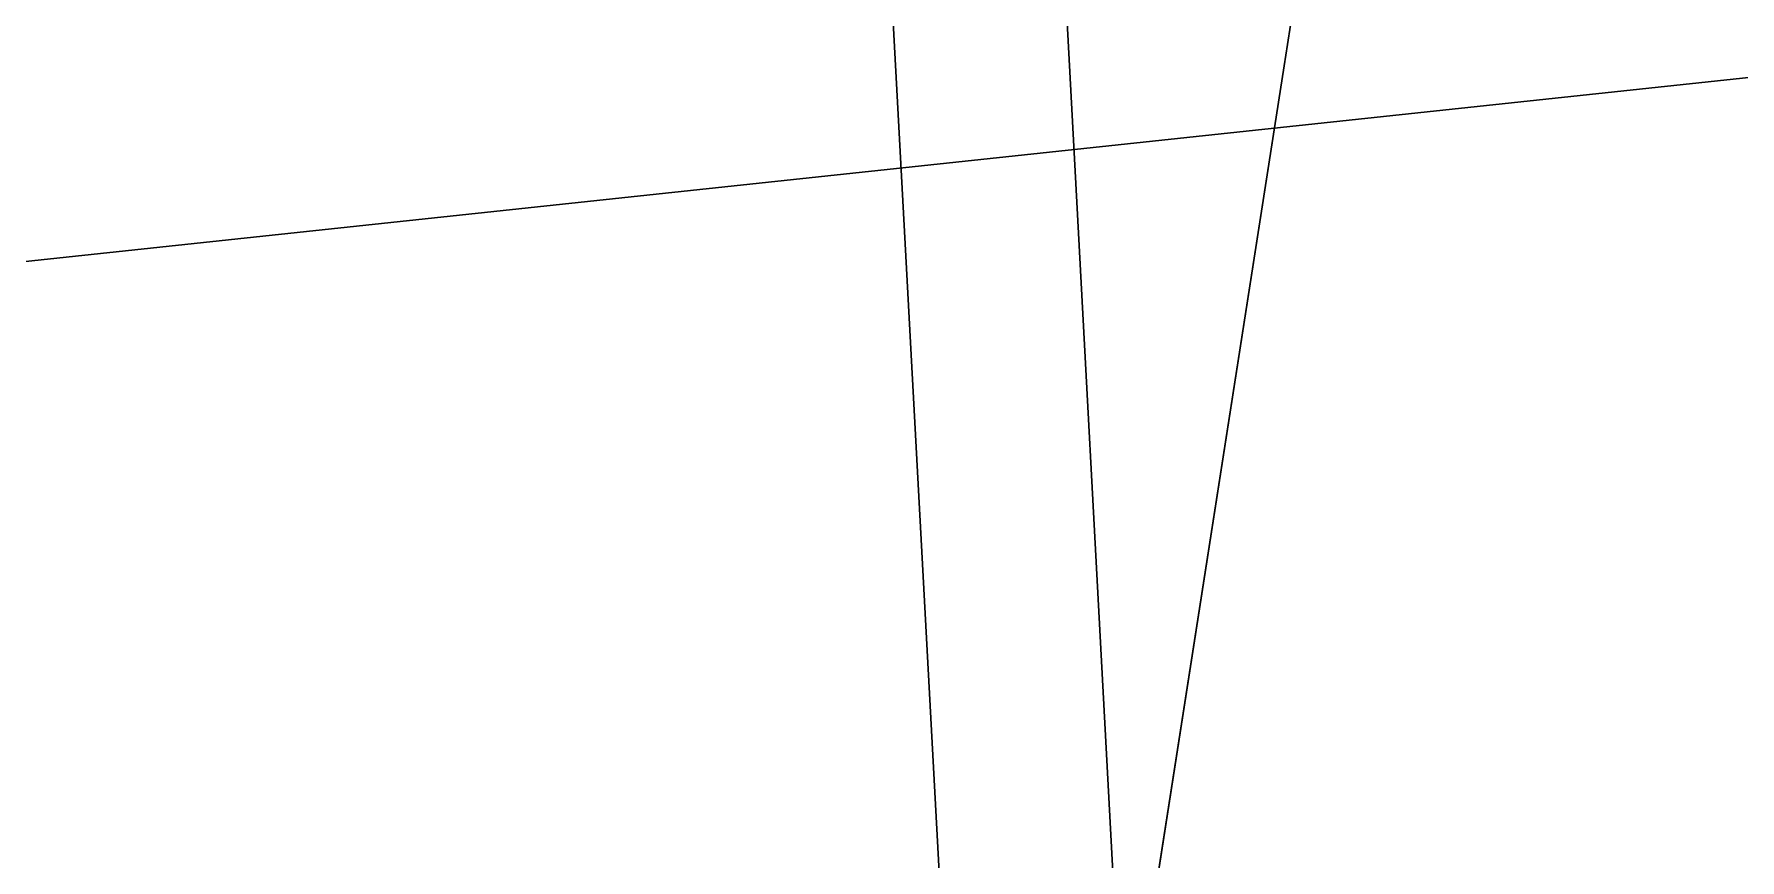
# Model space of a CAD drawing. Header units: metres. Extents: x 503497 to 504361, y 6966567 to 6966857.
# Drawn here: x 504125.023 to 504125.686, y 6966696.56 to 6966696.881 of the extents above; entities that cross this region are included whole.
import ezdxf

# ---------------------------------------------------------------- set-up
doc = ezdxf.new("R2010")
doc.units = ezdxf.units.M

msp = doc.modelspace()

# ---------------------------------------------------------------- linework, layer by layer
at = {"layer": 'SHADOW_APPROVED_20260621T120000'}
for points in [[(504124.9683, 6966704.1079), (504125.9354, 6966710.4181), (504128.5564, 6966661.7453), (504127.5893, 6966655.4351), (504124.9683, 6966704.1079)], [(504125.0625, 6966703.6133), (504124.9683, 6966704.1079), (504127.5893, 6966655.4351), (504127.6835, 6966654.9405), (504125.0625, 6966703.6133)], [(504125.4218, 6966703.0603), (504125.0625, 6966703.6133), (504127.6835, 6966654.9405), (504128.0428, 6966654.3875), (504125.4218, 6966703.0603)]]:
    msp.add_lwpolyline(points, close=True, dxfattribs=at)
at = {"layer": 'SHADOW_APPROVED_20261221T120000'}
msp.add_lwpolyline([(504169.5969, 6966680.4426), (504126.9161, 6966687.1003), (504127.8948, 6966693.3744), (504125.0338, 6966693.8207), (504125.668, 6966697.8863), (504125.946, 6966698.4599), (504126.4566, 6966698.8773), (504126.959, 6966699.0217), (504128.7404, 6966698.7953), (504128.9074, 6966699.866), (504128.1289, 6966700.0389), (504127.6943, 6966700.3295), (504127.335, 6966700.8825), (504127.2408, 6966701.3771), (504128.2079, 6966707.6873), (504130.0818, 6966707.395), (504130.6299, 6966710.9085), (504143.1279, 6966708.959), (504143.1279, 6966708.959), (504143.0444, 6966708.4236), (504146.4576, 6966707.8912), (504146.8386, 6966710.3339), (504155.4551, 6966708.9898)], dxfattribs=at)
msp.add_lwpolyline([(504122.7613, 6966696.5515), (504123.3955, 6966700.6171), (504125.668, 6966697.8863), (504125.0338, 6966693.8207), (504122.7613, 6966696.5515)], close=True, dxfattribs=at)
at = {"layer": 'SHADOW_APPROVED_20261221T150000'}
for points in [[(504122.7613, 6966696.5515), (504123.3955, 6966700.6171), (504161.0894, 6966704.6374), (504160.4552, 6966700.5718), (504122.7613, 6966696.5515)], [(504125.6223, 6966696.1052), (504122.7613, 6966696.5515), (504160.4552, 6966700.5718), (504163.3162, 6966700.1255), (504125.6223, 6966696.1052)]]:
    msp.add_lwpolyline(points, close=True, dxfattribs=at)
at = {"layer": 'SHADOW_COMPARATOR_RL48_20260621T120000'}
for points in [[(504124.9683, 6966704.1079), (504125.9354, 6966710.4181), (504127.5697, 6966680.0683), (504126.6026, 6966673.7581), (504124.9683, 6966704.1079)], [(504125.0625, 6966703.6133), (504124.9683, 6966704.1079), (504126.6026, 6966673.7581), (504126.6968, 6966673.2635), (504125.0625, 6966703.6133)], [(504125.4218, 6966703.0603), (504125.0625, 6966703.6133), (504126.6968, 6966673.2635), (504127.0561, 6966672.7105), (504125.4218, 6966703.0603)]]:
    msp.add_lwpolyline(points, close=True, dxfattribs=at)
at = {"layer": 'SHADOW_COMPARATOR_RL48_20261221T150000'}
for points in [[(504122.7613, 6966696.5515), (504123.3955, 6966700.6171), (504146.8994, 6966703.124), (504146.2652, 6966699.0584), (504122.7613, 6966696.5515)], [(504125.6223, 6966696.1052), (504122.7613, 6966696.5515), (504146.2652, 6966699.0584), (504149.1262, 6966698.6121), (504125.6223, 6966696.1052)]]:
    msp.add_lwpolyline(points, close=True, dxfattribs=at)

doc.saveas('drawing.dxf')
